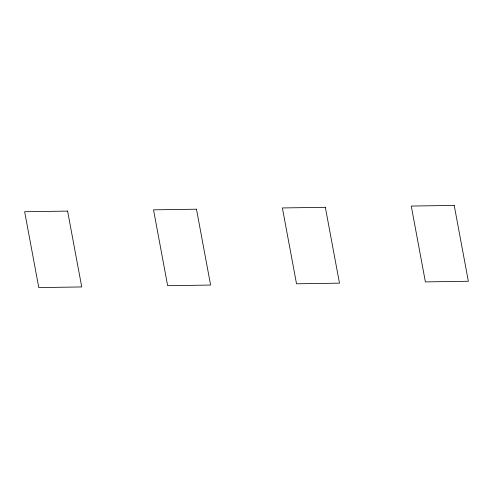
<?xml version="1.0" encoding="UTF-8"?>
<svg xmlns="http://www.w3.org/2000/svg" width="493" height="493" viewBox="0 0 493 493"><rect width="100%" height="100%" fill="white"/><g stroke="black" fill="none" stroke-linecap="round" stroke-linejoin="round"><path stroke-width="0.74" d="M67.609 211.103L24.65 211.731L38.781 287.585L81.739 286.951L67.609 211.103M196.479 209.205L153.52 209.839L167.651 285.687L210.61 285.059L196.479 209.205M325.349 207.313L282.39 207.941L296.521 283.795L339.48 283.161L325.349 207.313M454.219 205.415L411.261 206.049L425.391 281.897L468.35 281.269L454.219 205.415"/></g></svg>
